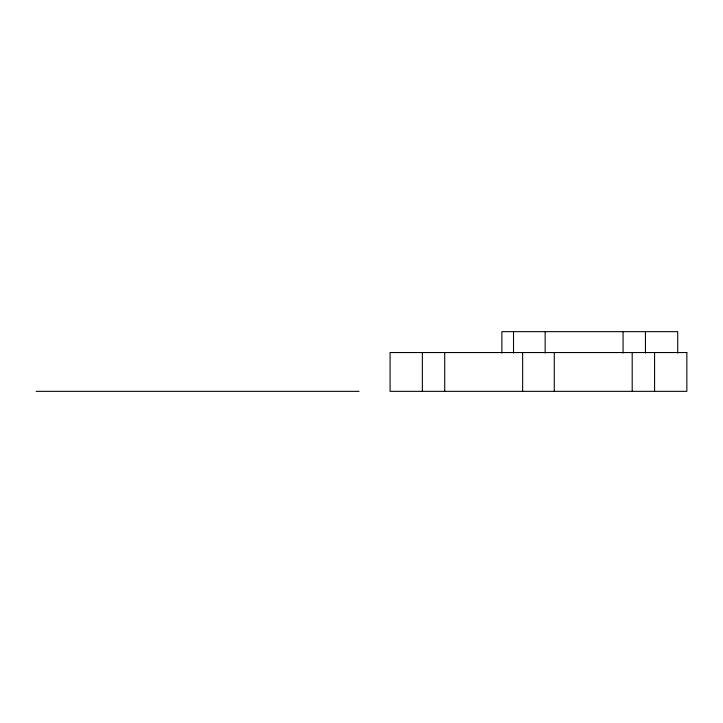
<?xml version="1.0" encoding="UTF-8"?>
<svg xmlns="http://www.w3.org/2000/svg" width="723" height="723" viewBox="0 0 723 723"><rect width="100%" height="100%" fill="white"/><g stroke="black" fill="none" stroke-linecap="round" stroke-linejoin="round"><path stroke-width="1.08" d="M36.15 391.342L359.105 391.342M677.722 353.05L677.722 331.658L501.879 331.658L501.879 353.05M654.577 352.544L654.577 391.342M645.44 331.658L645.44 353.05M632.2 352.544L632.2 391.342M623.072 331.658L623.072 353.05M554.279 352.544L554.279 391.342M545.151 331.658L545.151 353.05M522.648 352.544L522.648 391.342M513.52 331.658L513.52 353.05M444.726 352.544L444.726 391.342M422.359 352.544L422.359 391.342M686.85 352.544L390.077 352.544L390.077 391.342L686.85 391.342L686.85 352.544"/></g></svg>
